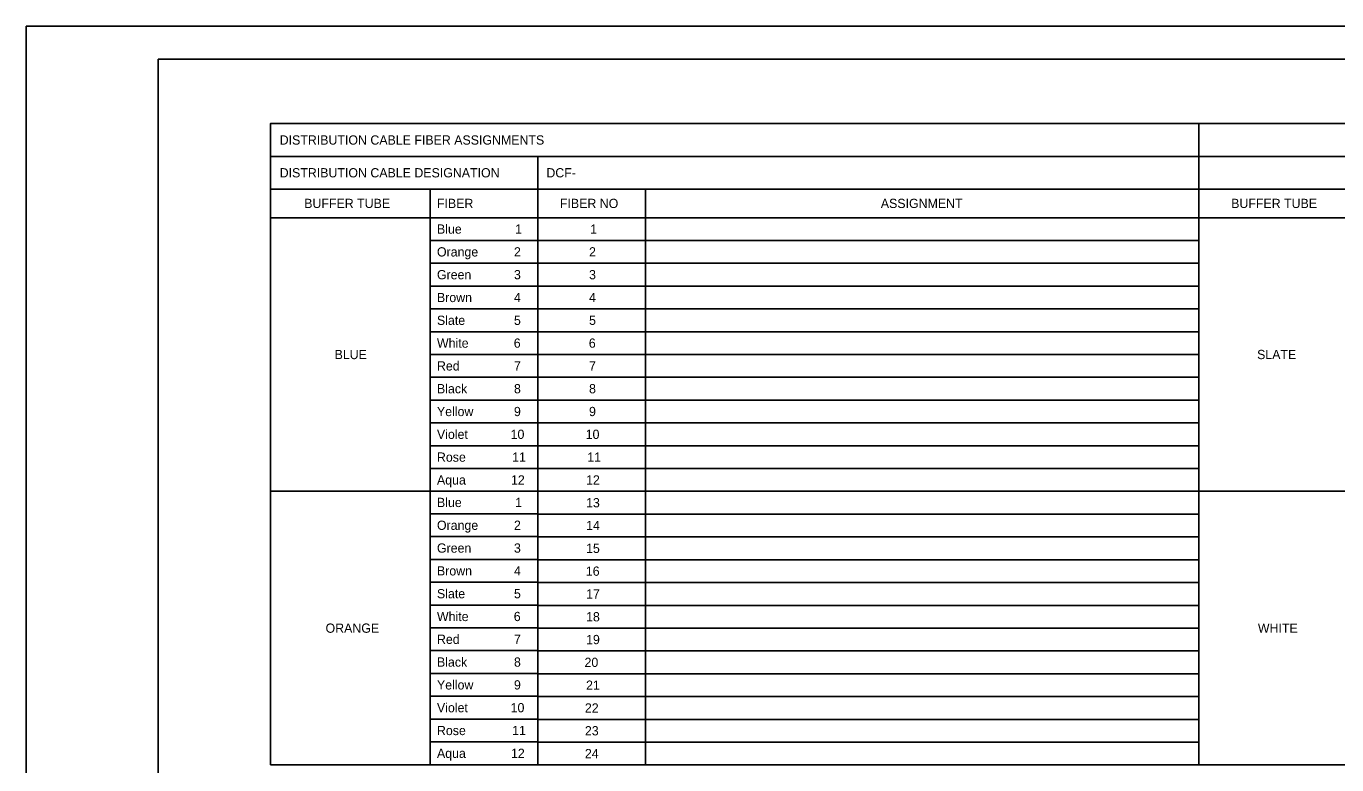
# Model space of a CAD drawing. Extents: x 788194 to 789894, y 1849847 to 1850947.
# Drawn here: x 788194 to 789186, y 1850387 to 1850947 of the extents above; entities that cross this region are included whole.
import ezdxf

# ---------------------------------------------------------------- set-up
doc = ezdxf.new("R2010")
doc.units = 0
for name, color, linetype in [('Sheets_50 Reference Boundary', 7, 'Continuous'), ('Sheets_General Details', 7, 'Continuous'), ('Sheets_Printer Plotting Border', 7, 'Continuous')]:
    doc.layers.add(name, color=color, linetype=linetype)

msp = doc.modelspace()

# ---------------------------------------------------------------- linework, layer by layer
at = {"layer": 'Sheets_50 Reference Boundary'}
msp.add_lwpolyline([(788294.19, 1850921.58), (789869.19, 1850921.58), (789869.19, 1849921.59), (788294.19, 1849921.59)], close=True, dxfattribs=at)
at = {"layer": 'Sheets_General Details'}
for p, q in [((788194.19, 1850946.59), (788194.19, 1849846.59)), ((789894.19, 1850946.59), (788194.19, 1850946.59)), ((788581.46, 1850823.18), (788581.46, 1850848.01))]:
    msp.add_line(p, q, dxfattribs=at)
for points in [[(788294.19, 1850921.59), (789869.19, 1850921.59), (789869.19, 1849871.59), (788294.19, 1849871.59)], [(788379.07, 1850848.01), (789081.69, 1850848.01), (789081.69, 1850872.83), (788379.07, 1850872.83)], [(789081.69, 1850848.01), (789297.57, 1850848.01), (789297.57, 1850872.83), (789081.69, 1850872.83)], [(788379.07, 1850823.18), (789081.69, 1850823.18), (789081.69, 1850848.01), (788379.07, 1850848.01)], [(789081.69, 1850823.18), (789297.57, 1850823.18), (789297.57, 1850848.01), (789081.69, 1850848.01)], [(788379.07, 1850801.59), (788500, 1850801.59), (788500, 1850823.18), (788379.07, 1850823.18)], [(788500, 1850801.59), (788581.46, 1850801.59), (788581.46, 1850823.18), (788500, 1850823.18)], [(788581.46, 1850801.59), (788662.92, 1850801.59), (788662.92, 1850823.18), (788581.46, 1850823.18)], [(788662.92, 1850801.59), (789081.69, 1850801.59), (789081.69, 1850823.18), (788662.92, 1850823.18)], [(789081.69, 1850801.59), (789201.61, 1850801.59), (789201.61, 1850823.18), (789081.69, 1850823.18)], [(788379.07, 1850594.35), (788500, 1850594.35), (788500, 1850801.59), (788379.07, 1850801.59)], [(788500, 1850784.32), (788581.46, 1850784.32), (788581.46, 1850801.59), (788500, 1850801.59)], [(788581.46, 1850784.32), (788662.92, 1850784.32), (788662.92, 1850801.59), (788581.46, 1850801.59)], [(788662.92, 1850784.32), (789081.69, 1850784.32), (789081.69, 1850801.59), (788662.92, 1850801.59)], [(789081.69, 1850594.35), (789201.61, 1850594.35), (789201.61, 1850801.59), (789081.69, 1850801.59)], [(788500, 1850767.05), (788581.46, 1850767.05), (788581.46, 1850784.32), (788500, 1850784.32)], [(788581.46, 1850767.05), (788662.92, 1850767.05), (788662.92, 1850784.32), (788581.46, 1850784.32)], [(788662.92, 1850767.05), (789081.69, 1850767.05), (789081.69, 1850784.32), (788662.92, 1850784.32)], [(788500, 1850749.78), (788581.46, 1850749.78), (788581.46, 1850767.05), (788500, 1850767.05)], [(788581.46, 1850749.78), (788662.92, 1850749.78), (788662.92, 1850767.05), (788581.46, 1850767.05)], [(788662.92, 1850749.78), (789081.69, 1850749.78), (789081.69, 1850767.05), (788662.92, 1850767.05)], [(788500, 1850732.51), (788581.46, 1850732.51), (788581.46, 1850749.78), (788500, 1850749.78)], [(788581.46, 1850732.51), (788662.92, 1850732.51), (788662.92, 1850749.78), (788581.46, 1850749.78)], [(788662.92, 1850732.51), (789081.69, 1850732.51), (789081.69, 1850749.78), (788662.92, 1850749.78)], [(788500, 1850715.24), (788581.46, 1850715.24), (788581.46, 1850732.51), (788500, 1850732.51)], [(788581.46, 1850715.24), (788662.92, 1850715.24), (788662.92, 1850732.51), (788581.46, 1850732.51)], [(788662.92, 1850715.24), (789081.69, 1850715.24), (789081.69, 1850732.51), (788662.92, 1850732.51)], [(788500, 1850697.97), (788581.46, 1850697.97), (788581.46, 1850715.24), (788500, 1850715.24)], [(788581.46, 1850697.97), (788662.92, 1850697.97), (788662.92, 1850715.24), (788581.46, 1850715.24)], [(788662.92, 1850697.97), (789081.69, 1850697.97), (789081.69, 1850715.24), (788662.92, 1850715.24)], [(788500, 1850680.7), (788581.46, 1850680.7), (788581.46, 1850697.97), (788500, 1850697.97)], [(788581.46, 1850680.7), (788662.92, 1850680.7), (788662.92, 1850697.97), (788581.46, 1850697.97)], [(788662.92, 1850680.7), (789081.69, 1850680.7), (789081.69, 1850697.97), (788662.92, 1850697.97)], [(788500, 1850663.43), (788581.46, 1850663.43), (788581.46, 1850680.7), (788500, 1850680.7)], [(788581.46, 1850663.43), (788662.92, 1850663.43), (788662.92, 1850680.7), (788581.46, 1850680.7)], [(788662.92, 1850663.43), (789081.69, 1850663.43), (789081.69, 1850680.7), (788662.92, 1850680.7)], [(788500, 1850646.16), (788581.46, 1850646.16), (788581.46, 1850663.43), (788500, 1850663.43)], [(788581.46, 1850646.16), (788662.92, 1850646.16), (788662.92, 1850663.43), (788581.46, 1850663.43)], [(788662.92, 1850646.16), (789081.69, 1850646.16), (789081.69, 1850663.43), (788662.92, 1850663.43)], [(788500, 1850628.89), (788581.46, 1850628.89), (788581.46, 1850646.16), (788500, 1850646.16)], [(788581.46, 1850628.89), (788662.92, 1850628.89), (788662.92, 1850646.16), (788581.46, 1850646.16)], [(788662.92, 1850628.89), (789081.69, 1850628.89), (789081.69, 1850646.16), (788662.92, 1850646.16)], [(788500, 1850611.62), (788581.46, 1850611.62), (788581.46, 1850628.89), (788500, 1850628.89)], [(788581.46, 1850611.62), (788662.92, 1850611.62), (788662.92, 1850628.89), (788581.46, 1850628.89)], [(788662.92, 1850611.62), (789081.69, 1850611.62), (789081.69, 1850628.89), (788662.92, 1850628.89)], [(788500, 1850594.35), (788581.46, 1850594.35), (788581.46, 1850611.62), (788500, 1850611.62)], [(788581.46, 1850594.35), (788662.92, 1850594.35), (788662.92, 1850611.62), (788581.46, 1850611.62)], [(788662.92, 1850594.35), (789081.69, 1850594.35), (789081.69, 1850611.62), (788662.92, 1850611.62)], [(788379.07, 1850387.11), (788500, 1850387.11), (788500, 1850594.35), (788379.07, 1850594.35)], [(788500, 1850577.3), (788581.46, 1850577.3), (788581.46, 1850594.57), (788500, 1850594.57)], [(788581.46, 1850577.08), (788662.92, 1850577.08), (788662.92, 1850594.35), (788581.46, 1850594.35)], [(788662.92, 1850577.08), (789081.69, 1850577.08), (789081.69, 1850594.35), (788662.92, 1850594.35)], [(789081.69, 1850387.11), (789201.61, 1850387.11), (789201.61, 1850594.35), (789081.69, 1850594.35)], [(788500, 1850560.03), (788581.46, 1850560.03), (788581.46, 1850577.3), (788500, 1850577.3)], [(788581.46, 1850559.81), (788662.92, 1850559.81), (788662.92, 1850577.08), (788581.46, 1850577.08)], [(788662.92, 1850559.81), (789081.69, 1850559.81), (789081.69, 1850577.08), (788662.92, 1850577.08)], [(788500, 1850542.76), (788581.46, 1850542.76), (788581.46, 1850560.03), (788500, 1850560.03)], [(788581.46, 1850542.54), (788662.92, 1850542.54), (788662.92, 1850559.81), (788581.46, 1850559.81)], [(788662.92, 1850542.54), (789081.69, 1850542.54), (789081.69, 1850559.81), (788662.92, 1850559.81)], [(788500, 1850525.49), (788581.46, 1850525.49), (788581.46, 1850542.76), (788500, 1850542.76)], [(788581.46, 1850525.27), (788662.92, 1850525.27), (788662.92, 1850542.54), (788581.46, 1850542.54)], [(788662.92, 1850525.27), (789081.69, 1850525.27), (789081.69, 1850542.54), (788662.92, 1850542.54)], [(788500, 1850508.22), (788581.46, 1850508.22), (788581.46, 1850525.49), (788500, 1850525.49)], [(788581.46, 1850508), (788662.92, 1850508), (788662.92, 1850525.27), (788581.46, 1850525.27)], [(788662.92, 1850508), (789081.69, 1850508), (789081.69, 1850525.27), (788662.92, 1850525.27)], [(788500, 1850490.95), (788581.46, 1850490.95), (788581.46, 1850508.22), (788500, 1850508.22)], [(788581.46, 1850490.73), (788662.92, 1850490.73), (788662.92, 1850508), (788581.46, 1850508)], [(788662.92, 1850490.73), (789081.69, 1850490.73), (789081.69, 1850508), (788662.92, 1850508)], [(788500, 1850473.68), (788581.46, 1850473.68), (788581.46, 1850490.95), (788500, 1850490.95)], [(788581.46, 1850473.46), (788662.92, 1850473.46), (788662.92, 1850490.73), (788581.46, 1850490.73)], [(788662.92, 1850473.46), (789081.69, 1850473.46), (789081.69, 1850490.73), (788662.92, 1850490.73)], [(788500, 1850456.41), (788581.46, 1850456.41), (788581.46, 1850473.68), (788500, 1850473.68)], [(788581.46, 1850456.19), (788662.92, 1850456.19), (788662.92, 1850473.46), (788581.46, 1850473.46)], [(788662.92, 1850456.19), (789081.69, 1850456.19), (789081.69, 1850473.46), (788662.92, 1850473.46)], [(788500, 1850439.14), (788581.46, 1850439.14), (788581.46, 1850456.41), (788500, 1850456.41)], [(788581.46, 1850438.92), (788662.92, 1850438.92), (788662.92, 1850456.19), (788581.46, 1850456.19)], [(788662.92, 1850438.92), (789081.69, 1850438.92), (789081.69, 1850456.19), (788662.92, 1850456.19)], [(788500, 1850421.87), (788581.46, 1850421.87), (788581.46, 1850439.14), (788500, 1850439.14)], [(788581.46, 1850421.65), (788662.92, 1850421.65), (788662.92, 1850438.92), (788581.46, 1850438.92)], [(788662.92, 1850421.65), (789081.69, 1850421.65), (789081.69, 1850438.92), (788662.92, 1850438.92)], [(788500, 1850404.6), (788581.46, 1850404.6), (788581.46, 1850421.87), (788500, 1850421.87)], [(788581.46, 1850404.38), (788662.92, 1850404.38), (788662.92, 1850421.65), (788581.46, 1850421.65)], [(788662.92, 1850404.38), (789081.69, 1850404.38), (789081.69, 1850421.65), (788662.92, 1850421.65)], [(788500, 1850387.32), (788581.46, 1850387.32), (788581.46, 1850404.6), (788500, 1850404.6)], [(788581.46, 1850387.11), (788662.92, 1850387.11), (788662.92, 1850404.38), (788581.46, 1850404.38)], [(788662.92, 1850387.11), (789081.69, 1850387.11), (789081.69, 1850404.38), (788662.92, 1850404.38)]]:
    msp.add_lwpolyline(points, close=True, dxfattribs=at)
at = {"layer": 'Sheets_Printer Plotting Border'}
msp.add_lwpolyline([(788194.19, 1849846.59), (789894.19, 1849846.59), (789894.19, 1850946.59), (788194.19, 1850946.59)], close=True, dxfattribs=at)

# ---------------------------------------------------------------- texts
at = {"layer": 'Sheets_General Details'}
for s, p in [('DISTRIBUTION CABLE FIBER ASSIGNMENTS', (788386.05, 1850856.92)), ('DISTRIBUTION CABLE DESIGNATION', (788386.05, 1850832.09)), (' DCF-', (788585.31, 1850832.09)), ('BUFFER TUBE', (788404.62, 1850808.89)), ('FIBER', (788505.09, 1850808.89)), ('FIBER NO', (788598.16, 1850808.89)), ('ASSIGNMENT', (788841.05, 1850808.89)), ('BUFFER TUBE', (789106.23, 1850808.89)), ('Blue', (788505.09, 1850789.46)), ('1', (788564.26, 1850789.46)), ('1', (788621.09, 1850789.46)), ('Orange', (788505.09, 1850772.19)), ('2', (788563.38, 1850772.19)), ('2', (788620.21, 1850772.19)), ('Green', (788505.09, 1850754.92)), ('3', (788563.38, 1850754.92)), ('3', (788620.21, 1850754.92)), ('Brown', (788505.09, 1850737.65)), ('4', (788563.38, 1850737.65)), ('4', (788620.21, 1850737.65)), ('Slate', (788505.09, 1850720.38)), ('5', (788563.38, 1850720.38)), ('5', (788620.21, 1850720.38)), ('White', (788505.09, 1850703.11)), ('6', (788563.22, 1850703.11)), ('6', (788620.04, 1850703.11)), ('BLUE', (788427.61, 1850694.47)), ('SLATE', (789125.85, 1850694.47)), ('Red', (788505.09, 1850685.84)), ('7', (788563.38, 1850685.84)), ('7', (788620.21, 1850685.84)), ('Black', (788505.09, 1850668.57)), ('8', (788563.38, 1850668.57)), ('8', (788620.21, 1850668.57)), ('Yellow', (788505.09, 1850651.3)), ('9', (788563.38, 1850651.3)), ('9', (788620.21, 1850651.3)), ('Violet', (788505.09, 1850634.03)), ('10', (788560.85, 1850634.03)), ('10', (788617.67, 1850634.03)), ('Rose', (788505.09, 1850616.76)), ('11', (788562, 1850616.76)), ('11', (788618.83, 1850616.76)), ('Aqua', (788505.09, 1850599.48)), ('12', (788561.12, 1850599.48)), ('12', (788617.95, 1850599.48)), ('Blue', (788505.09, 1850582.43)), ('1', (788564.26, 1850582.43)), ('13', (788617.95, 1850582.21)), ('Orange', (788505.09, 1850565.16)), ('2', (788563.38, 1850565.16)), ('14', (788617.95, 1850564.94)), ('Green', (788505.09, 1850547.89)), ('3', (788563.38, 1850547.89)), ('15', (788617.95, 1850547.67)), ('Brown', (788505.09, 1850530.62)), ('4', (788563.38, 1850530.62)), ('16', (788617.78, 1850530.4)), ('Slate', (788505.09, 1850513.35)), ('5', (788563.38, 1850513.35)), ('17', (788617.95, 1850513.13)), ('White', (788505.09, 1850496.08)), ('6', (788563.22, 1850496.08)), ('18', (788617.95, 1850495.86)), ('ORANGE', (788420.77, 1850487.23)), ('WHITE', (789126.46, 1850487.23)), ('Red', (788505.09, 1850478.81)), ('7', (788563.38, 1850478.81)), ('19', (788617.95, 1850478.59)), ('Black', (788505.09, 1850461.54)), ('8', (788563.38, 1850461.54)), ('20', (788616.79, 1850461.32)), ('Yellow', (788505.09, 1850444.27)), ('9', (788563.38, 1850444.27)), ('21', (788617.95, 1850444.05)), ('Violet', (788505.09, 1850427)), ('10', (788560.85, 1850427)), ('22', (788617.06, 1850426.78)), ('Rose', (788505.09, 1850409.73)), ('11', (788562, 1850409.73)), ('23', (788617.06, 1850409.51)), ('Aqua', (788505.09, 1850392.46)), ('12', (788561.12, 1850392.46)), ('24', (788617.06, 1850392.24))]:
    msp.add_text(s, height=7, dxfattribs=at).set_placement(p)

doc.saveas('drawing.dxf')
